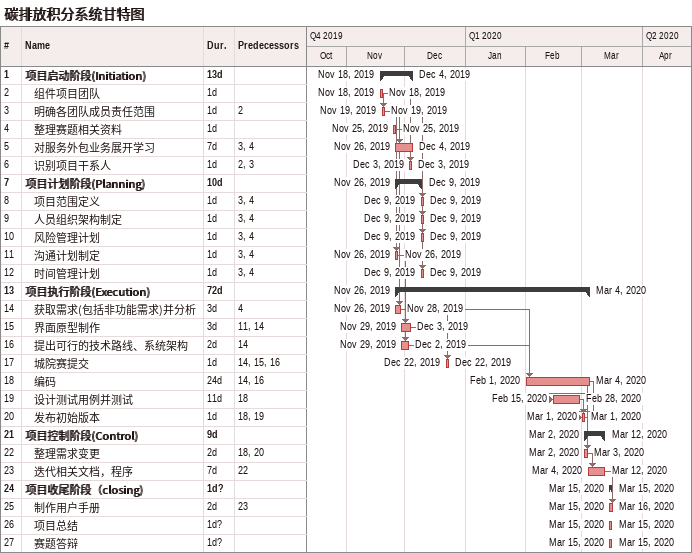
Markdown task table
碳排放积分系统甘特图

| ID | Level | Task | Duration | Start | Finish | Predecessors |
|---|---|---|---|---|---|---|
| 1 | 1 | **项目启动阶段(Initiation)** | 13d | 2019-11-18 | 2019-12-04 |  |
| 2 | 2 | 组件项目团队 | 1d | 2019-11-18 | 2019-11-18 |  |
| 3 | 2 | 明确各团队成员责任范围 | 1d | 2019-11-19 | 2019-11-19 | 2 |
| 4 | 2 | 整理赛题相关资料 | 1d | 2019-11-25 | 2019-11-25 |  |
| 5 | 2 | 对服务外包业务展开学习 | 7d | 2019-11-26 | 2019-12-04 | 3, 4 |
| 6 | 2 | 识别项目干系人 | 1d | 2019-12-03 | 2019-12-03 | 2, 3 |
| 7 | 1 | **项目计划阶段(Planning)** | 10d | 2019-11-26 | 2019-12-09 |  |
| 8 | 2 | 项目范围定义 | 1d | 2019-12-09 | 2019-12-09 | 3, 4 |
| 9 | 2 | 人员组织架构制定 | 1d | 2019-12-09 | 2019-12-09 | 3, 4 |
| 10 | 2 | 风险管理计划 | 1d | 2019-12-09 | 2019-12-09 | 3, 4 |
| 11 | 2 | 沟通计划制定 | 1d | 2019-11-26 | 2019-11-26 | 3, 4 |
| 12 | 2 | 时间管理计划 | 1d | 2019-12-09 | 2019-12-09 | 3, 4 |
| 13 | 1 | **项目执行阶段(Execution)** | 72d | 2019-11-26 | 2020-03-04 |  |
| 14 | 2 | 获取需求(包括非功能需求)并分析 | 3d | 2019-11-26 | 2019-11-28 | 4 |
| 15 | 2 | 界面原型制作 | 3d | 2019-11-29 | 2019-12-03 | 11, 14 |
| 16 | 2 | 提出可行的技术路线、系统架构 | 2d | 2019-11-29 | 2019-12-02 | 14 |
| 17 | 2 | 城院赛提交 | 1d | 2019-12-22 | 2019-12-22 | 14, 15, 16 |
| 18 | 2 | 编码 | 24d | 2020-02-01 | 2020-03-04 | 14, 16 |
| 19 | 2 | 设计测试用例并测试 | 11d | 2020-02-15 | 2020-02-28 | 18 |
| 20 | 2 | 发布初始版本 | 1d | 2020-03-01 | 2020-03-01 | 18, 19 |
| 21 | 1 | **项目控制阶段(Control)** | 9d | 2020-03-02 | 2020-03-12 |  |
| 22 | 2 | 整理需求变更 | 2d | 2020-03-02 | 2020-03-03 | 18, 20 |
| 23 | 2 | 迭代相关文档，程序 | 7d | 2020-03-04 | 2020-03-12 | 22 |
| 24 | 1 | **项目收尾阶段（closing)** | 1d? | 2020-03-15 | 2020-03-15 |  |
| 25 | 2 | 制作用户手册 | 2d | 2020-03-15 | 2020-03-16 | 23 |
| 26 | 2 | 项目总结 | 1d? | 2020-03-15 | 2020-03-15 |  |
| 27 | 2 | 赛题答辩 | 1d? | 2020-03-15 | 2020-03-15 |  |
